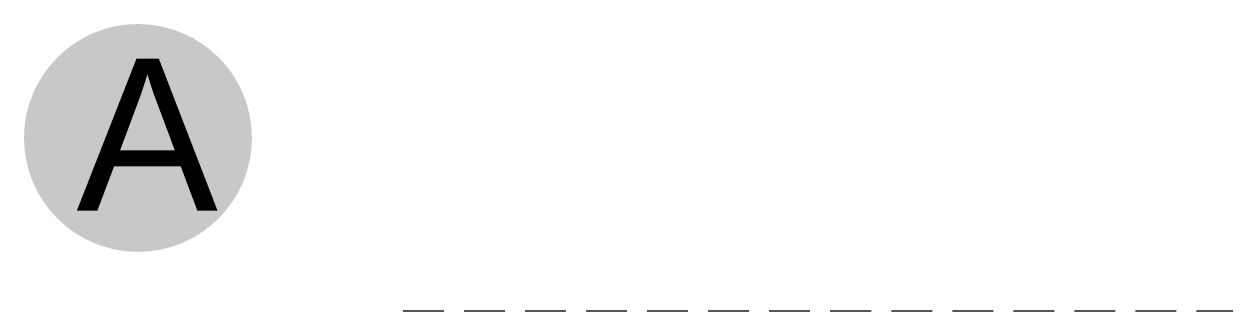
# Model space of a CAD drawing. Header units: millimetres. Extents: x -7826 to 55813, y 465 to 25965.
# Drawn here: x 51495 to 52085, y 19177 to 19318 of the extents above; entities that cross this region are included whole.
import ezdxf

# ---------------------------------------------------------------- set-up
doc = ezdxf.new("R2010")
doc.units = ezdxf.units.MM
doc.linetypes.add('Hidden Line', pattern=[30.00000000000001, 20, -10.00000000000001])
for name, color, linetype, lineweight in [('2D - Ogolne5', 161, 'Continuous', 25), ('2D Drafting - General2', 251, 'Continuous', 15), ('Opisy - Tekst121', 255, 'Continuous', 0)]:
    doc.layers.add(name, color=color, linetype=linetype, lineweight=lineweight)
doc.styles.add('GENERATED_STYLE_5', font='arial.ttf')

msp = doc.modelspace()

# ---------------------------------------------------------------- hatches: boundary and pattern name
at = {"layer": '2D - Ogolne5', "linetype": 'Continuous'}
msp.add_hatch(color=256, dxfattribs=at).paths.add_polyline_path([(51495.05267020327, 19262.33913553031, 0.9999999999999999), (51607.05829119084, 19262.33913553031, 0.9999999999999999)], flags=0)

# ---------------------------------------------------------------- linework, layer by layer
at = {"layer": '2D Drafting - General2', "linetype": 'Hidden Line'}
msp.add_line((51681.29362146283, 19177.29311147492), (52699.53923662394, 19177.29311147492), dxfattribs=at)

# ---------------------------------------------------------------- texts
at = {"layer": 'Opisy - Tekst121', "linetype": 'Continuous', "insert": (51520.81327827802, 19301.24810435834), "char_height": 74.64135770852448, "attachment_point": 1, "style": 'GENERATED_STYLE_5'}
msp.add_mtext('{A}', dxfattribs=at)

doc.saveas('drawing.dxf')
